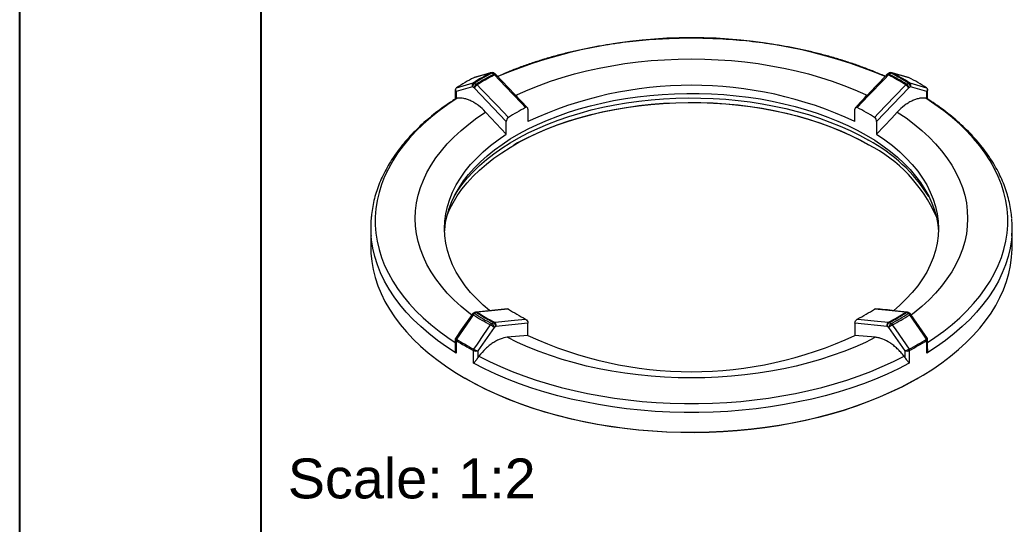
# Model space of a CAD drawing. Header units: millimetres. Extents: x 4337 to 4534, y 1258 to 1534.
# Drawn here: x 4336.6 to 4417.5, y 1314 to 1355.1 of the extents above; entities that cross this region are included whole.
import ezdxf

# ---------------------------------------------------------------- set-up
doc = ezdxf.new("R2010")
doc.units = ezdxf.units.MM
doc.styles.get("Standard").update_dxf_attribs({"font": 'arial.ttf'})

msp = doc.modelspace()

# ---------------------------------------------------------------- linework, layer by layer
at = {"color": 135, "lineweight": 25}
msp.add_line((4336.627, 1258.121), (4336.627, 1533.846), dxfattribs=at)
msp.add_line((4356.251, 1528.94), (4356.251, 1263.027))
at = {"color": 7, "linetype": 'Continuous', "lineweight": 15}
for p, q in [((4373.616, 1350.396), (4373.648, 1350.405)), ((4375.234, 1350.679), (4375.084, 1350.766)), ((4375.359, 1350.692), (4375.209, 1350.779)), ((4377.983, 1347.953), (4375.415, 1350.648)), ((4407.473, 1350.779), (4407.322, 1350.692)), ((4407.598, 1350.766), (4407.447, 1350.679)), ((4409.034, 1350.408), (4407.667, 1350.802)), ((4409.066, 1350.396), (4409.033, 1350.405)), ((4372.101, 1349.389), (4372.101, 1348.654)), ((4373.493, 1349.644), (4372.174, 1349.264)), ((4372.174, 1349.264), (4372.174, 1348.7)), ((4373.643, 1349.557), (4373.493, 1349.644)), ((4376.254, 1346.817), (4373.643, 1349.557)), ((4373.67, 1349.95), (4373.82, 1349.863)), ((4409.038, 1349.557), (4406.428, 1346.817)), ((4408.862, 1349.863), (4409.012, 1349.95)), ((4409.189, 1349.644), (4409.038, 1349.557)), ((4410.507, 1349.264), (4409.189, 1349.644)), ((4410.507, 1348.7), (4410.507, 1349.264)), ((4410.581, 1348.651), (4410.581, 1349.389)), ((4378.022, 1347.837), (4378.022, 1346.825)), ((4404.66, 1346.825), (4404.66, 1347.837)), ((4376.254, 1345.804), (4376.254, 1346.817)), ((4406.428, 1346.817), (4406.428, 1345.804)), ((4365.216, 1338.207), (4365.216, 1336.605)), ((4417.466, 1336.605), (4417.466, 1338.207)), ((4376.341, 1331.579), (4373.794, 1331.311)), ((4373.695, 1331.279), (4373.545, 1331.192)), ((4373.82, 1331.267), (4373.67, 1331.18)), ((4409.012, 1331.18), (4408.862, 1331.267)), ((4409.137, 1331.192), (4408.987, 1331.279)), ((4410.57, 1329.166), (4409.218, 1331.118)), ((4375.261, 1330.057), (4373.942, 1328.155)), ((4375.084, 1330.363), (4375.234, 1330.45)), ((4375.411, 1330.144), (4375.261, 1330.057)), ((4378.022, 1330.418), (4375.411, 1330.144)), ((4378.022, 1329.406), (4378.022, 1330.418)), ((4404.66, 1330.418), (4404.66, 1329.406)), ((4407.271, 1330.144), (4404.66, 1330.418)), ((4407.421, 1330.057), (4407.271, 1330.144)), ((4408.74, 1328.155), (4407.421, 1330.057)), ((4407.447, 1330.45), (4407.598, 1330.363)), ((4372.101, 1329.097), (4372.101, 1328.308)), ((4372.168, 1328.999), (4372.168, 1327.963)), ((4378.022, 1329.406), (4376.339, 1329.253)), ((4406.342, 1329.253), (4404.66, 1329.406)), ((4410.514, 1327.963), (4410.514, 1328.999)), ((4410.581, 1328.308), (4410.581, 1329.097)), ((4373.595, 1327.139), (4373.595, 1328.175)), ((4373.942, 1328.155), (4373.942, 1327.591)), ((4408.74, 1327.591), (4408.74, 1328.155)), ((4409.086, 1328.175), (4409.086, 1327.139)), ((4372.865, 1325.942), (4372.971, 1325.881)), ((4409.711, 1325.881), (4409.817, 1325.942))]:
    msp.add_line(p, q, dxfattribs=at)
at = {"color": 8, "linetype": 'Continuous', "lineweight": 15}
for p, q in [((4374.982, 1350.789), (4375.015, 1350.802)), ((4407.667, 1350.802), (4407.699, 1350.789))]:
    msp.add_line(p, q, dxfattribs=at)
at = {"color": 8, "linetype": 'Continuous', "lineweight": 15, "flags": 128}
for points in [[(4377.024, 1348.954), (4377.173, 1349.024), (4378.04, 1349.41), (4378.938, 1349.771), (4379.866, 1350.106), (4380.82, 1350.415), (4381.8, 1350.697), (4382.803, 1350.951), (4383.825, 1351.177), (4384.865, 1351.373), (4385.921, 1351.54), (4386.99, 1351.677), (4388.068, 1351.785), (4389.155, 1351.861), (4390.247, 1351.907), (4391.341, 1351.923), (4392.435, 1351.907), (4393.527, 1351.861), (4394.613, 1351.785), (4395.692, 1351.677), (4396.761, 1351.54), (4397.816, 1351.373), (4398.857, 1351.177), (4399.879, 1350.951), (4400.881, 1350.697), (4401.861, 1350.415), (4402.816, 1350.106), (4403.744, 1349.771), (4404.642, 1349.41), (4405.509, 1349.024), (4405.655, 1348.955)], [(4375.298, 1350.624), (4375.332, 1350.642), (4375.362, 1350.653), (4375.387, 1350.657), (4375.406, 1350.654), (4375.415, 1350.648)], [(4407.266, 1350.648), (4407.276, 1350.654), (4407.295, 1350.657), (4407.32, 1350.653), (4407.35, 1350.642), (4407.383, 1350.624)], [(4372.257, 1348.725), (4371.503, 1348.223), (4370.789, 1347.702), (4370.115, 1347.164), (4369.484, 1346.608), (4368.896, 1346.037), (4368.353, 1345.451), (4367.857, 1344.852), (4367.406, 1344.241), (4367.004, 1343.618), (4366.65, 1342.986), (4366.345, 1342.346), (4366.091, 1341.698), (4365.886, 1341.044), (4365.732, 1340.386), (4365.63, 1339.724), (4365.578, 1339.06), (4365.578, 1338.396), (4365.63, 1337.733), (4365.732, 1337.071), (4365.886, 1336.413), (4366.091, 1335.759), (4366.345, 1335.111), (4366.65, 1334.47), (4367.004, 1333.838), (4367.406, 1333.216), (4367.857, 1332.605), (4368.353, 1332.006), (4368.896, 1331.42), (4369.484, 1330.849), (4370.115, 1330.293), (4370.789, 1329.755), (4371.503, 1329.234), (4372.101, 1328.832)], [(4410.581, 1328.832), (4411.179, 1329.234), (4411.893, 1329.755), (4412.567, 1330.293), (4413.198, 1330.849), (4413.785, 1331.42), (4414.328, 1332.006), (4414.825, 1332.605), (4415.275, 1333.216), (4415.678, 1333.838), (4416.032, 1334.47), (4416.336, 1335.111), (4416.591, 1335.759), (4416.796, 1336.413), (4416.949, 1337.071), (4417.052, 1337.733), (4417.103, 1338.396), (4417.103, 1339.06), (4417.052, 1339.724), (4416.949, 1340.386), (4416.796, 1341.044), (4416.591, 1341.698), (4416.336, 1342.346), (4416.032, 1342.986), (4415.678, 1343.618), (4415.275, 1344.241), (4414.825, 1344.852), (4414.328, 1345.451), (4413.785, 1346.037), (4413.198, 1346.608), (4412.567, 1347.164), (4411.893, 1347.702), (4411.179, 1348.223), (4410.425, 1348.725)], [(4373.427, 1331.075), (4373.193, 1331.255), (4372.568, 1331.774), (4371.987, 1332.309), (4371.452, 1332.86), (4370.964, 1333.426), (4370.524, 1334.005), (4370.133, 1334.595), (4369.793, 1335.195), (4369.503, 1335.805), (4369.266, 1336.422), (4369.08, 1337.044), (4368.947, 1337.672), (4368.867, 1338.302), (4368.841, 1338.934), (4368.867, 1339.565), (4368.947, 1340.196), (4369.08, 1340.823), (4369.266, 1341.446), (4369.503, 1342.062), (4369.793, 1342.672), (4370.133, 1343.272), (4370.524, 1343.863), (4370.964, 1344.441), (4371.452, 1345.007), (4371.987, 1345.558), (4372.568, 1346.094), (4373.193, 1346.612), (4373.862, 1347.113), (4374.572, 1347.594)], [(4408.11, 1347.594), (4408.82, 1347.113), (4409.488, 1346.612), (4410.114, 1346.094), (4410.695, 1345.558), (4411.23, 1345.007), (4411.718, 1344.441), (4412.158, 1343.863), (4412.548, 1343.272), (4412.889, 1342.672), (4413.178, 1342.062), (4413.416, 1341.446), (4413.602, 1340.823), (4413.734, 1340.196), (4413.814, 1339.565), (4413.841, 1338.934), (4413.814, 1338.302), (4413.734, 1337.672), (4413.602, 1337.044), (4413.416, 1336.422), (4413.178, 1335.805), (4412.889, 1335.195), (4412.548, 1334.595), (4412.158, 1334.005), (4411.718, 1333.426), (4411.23, 1332.86), (4410.695, 1332.309), (4410.114, 1331.774), (4409.488, 1331.255), (4409.259, 1331.078)], [(4372.168, 1327.963), (4371.384, 1328.474), (4370.642, 1329.005), (4369.942, 1329.555), (4369.286, 1330.123), (4368.675, 1330.707), (4368.11, 1331.307), (4367.593, 1331.921), (4367.125, 1332.548), (4366.706, 1333.186), (4366.338, 1333.834), (4366.021, 1334.492), (4365.756, 1335.157), (4365.543, 1335.828), (4365.383, 1336.504), (4365.276, 1337.184), (4365.246, 1337.486)], [(4417.436, 1337.489), (4417.406, 1337.184), (4417.299, 1336.504), (4417.139, 1335.828), (4416.926, 1335.157), (4416.661, 1334.492), (4416.344, 1333.834), (4415.975, 1333.186), (4415.557, 1332.548), (4415.088, 1331.921), (4414.571, 1331.307), (4414.007, 1330.707), (4413.396, 1330.123), (4412.74, 1329.555), (4412.04, 1329.005), (4411.297, 1328.474), (4410.514, 1327.963)]]:
    msp.add_lwpolyline(points, dxfattribs=at)
at = {"color": 7, "linetype": 'Continuous', "lineweight": 15, "flags": 128}
for points in [[(4374.982, 1350.789), (4374.699, 1350.708), (4374.156, 1350.551), (4373.614, 1350.395)], [(4375.015, 1350.802), (4374.14, 1350.55), (4373.647, 1350.408)], [(4377.832, 1347.964), (4377.504, 1348.308), (4376.196, 1349.682), (4375.298, 1350.624)], [(4407.383, 1350.624), (4407.056, 1350.28), (4405.747, 1348.906), (4404.85, 1347.964)], [(4409.068, 1350.395), (4408.785, 1350.476), (4408.242, 1350.633), (4407.699, 1350.789)], [(4372.191, 1349.574), (4372.474, 1349.655), (4373.017, 1349.811), (4373.559, 1349.968)], [(4373.89, 1349.811), (4374.217, 1349.467), (4375.526, 1348.094), (4376.424, 1347.152)], [(4406.258, 1347.152), (4406.585, 1347.495), (4407.894, 1348.869), (4408.792, 1349.811)], [(4409.122, 1349.968), (4409.405, 1349.886), (4409.948, 1349.73), (4410.49, 1349.574)], [(4371.223, 1337.809), (4371.235, 1338.014), (4371.305, 1338.596), (4371.426, 1339.176), (4371.596, 1339.751), (4371.817, 1340.321), (4372.087, 1340.884), (4372.406, 1341.438), (4372.772, 1341.982), (4373.185, 1342.515), (4373.645, 1343.036), (4374.148, 1343.542), (4374.696, 1344.033), (4375.285, 1344.508), (4375.915, 1344.964), (4376.584, 1345.402), (4377.29, 1345.82), (4378.032, 1346.217), (4378.807, 1346.593), (4379.614, 1346.945), (4380.451, 1347.273), (4381.315, 1347.576), (4382.204, 1347.854), (4383.117, 1348.106), (4384.05, 1348.331), (4385.002, 1348.529), (4385.969, 1348.699), (4386.951, 1348.841), (4387.943, 1348.954), (4388.944, 1349.038), (4389.951, 1349.093), (4390.962, 1349.119), (4391.973, 1349.115), (4392.983, 1349.082), (4393.989, 1349.02), (4394.988, 1348.928), (4395.977, 1348.808), (4396.956, 1348.659), (4397.919, 1348.482), (4398.867, 1348.278), (4399.795, 1348.046), (4400.702, 1347.787), (4401.585, 1347.503), (4402.443, 1347.193), (4403.272, 1346.859), (4404.071, 1346.501), (4404.838, 1346.12), (4405.571, 1345.718)], [(4372.007, 1340.728), (4372.26, 1341.137), (4372.644, 1341.681), (4373.073, 1342.213), (4373.549, 1342.733), (4374.068, 1343.237), (4374.631, 1343.727), (4375.235, 1344.199), (4375.879, 1344.654), (4376.561, 1345.089), (4377.28, 1345.504), (4378.035, 1345.898), (4378.822, 1346.27), (4379.64, 1346.619), (4380.488, 1346.943), (4381.362, 1347.243), (4382.261, 1347.518), (4383.183, 1347.766), (4384.125, 1347.987), (4385.085, 1348.181), (4386.061, 1348.347), (4387.05, 1348.485), (4388.049, 1348.594), (4389.057, 1348.674), (4390.07, 1348.725), (4391.087, 1348.747), (4392.104, 1348.74), (4393.119, 1348.703), (4394.129, 1348.638), (4395.133, 1348.543), (4396.128, 1348.419), (4397.11, 1348.268), (4398.078, 1348.087), (4399.03, 1347.88), (4399.962, 1347.645), (4400.873, 1347.384), (4401.76, 1347.096), (4402.621, 1346.784), (4403.454, 1346.447), (4404.257, 1346.087), (4405.028, 1345.704), (4405.765, 1345.299)], [(4371.411, 1339.116), (4371.637, 1339.652), (4371.924, 1340.216), (4372.26, 1340.77), (4372.644, 1341.314), (4373.073, 1341.846), (4373.549, 1342.365), (4374.068, 1342.87), (4374.631, 1343.359), (4375.235, 1343.832), (4375.879, 1344.286), (4376.561, 1344.721), (4377.28, 1345.137), (4378.035, 1345.531), (4378.822, 1345.902), (4379.64, 1346.251), (4380.488, 1346.576), (4381.362, 1346.876), (4382.261, 1347.15), (4383.183, 1347.398), (4384.125, 1347.62), (4385.085, 1347.814), (4386.061, 1347.98), (4387.05, 1348.117), (4388.049, 1348.227), (4389.057, 1348.307), (4390.07, 1348.358), (4391.087, 1348.38), (4392.104, 1348.373), (4393.119, 1348.336), (4394.129, 1348.27), (4395.133, 1348.176), (4396.128, 1348.052), (4397.11, 1347.9), (4398.078, 1347.72), (4399.03, 1347.512), (4399.962, 1347.278), (4400.873, 1347.016), (4401.76, 1346.729), (4402.621, 1346.417), (4403.454, 1346.08), (4404.257, 1345.719), (4405.028, 1345.336), (4405.765, 1344.932)], [(4376.254, 1345.804), (4375.029, 1347.108), (4374.572, 1347.594)], [(4405.821, 1344.9), (4405.129, 1345.278), (4404.352, 1345.664), (4403.543, 1346.027), (4402.704, 1346.366), (4401.837, 1346.681), (4400.943, 1346.97), (4400.025, 1347.234), (4399.086, 1347.47), (4398.128, 1347.679), (4397.153, 1347.861), (4396.163, 1348.014), (4395.161, 1348.138), (4394.15, 1348.234), (4393.132, 1348.3), (4392.109, 1348.337), (4391.085, 1348.344), (4390.061, 1348.322), (4389.04, 1348.27), (4388.025, 1348.19), (4387.018, 1348.08), (4386.022, 1347.941), (4385.039, 1347.773), (4384.072, 1347.578), (4383.123, 1347.355), (4382.195, 1347.105), (4381.289, 1346.829), (4380.408, 1346.527), (4379.554, 1346.2), (4378.73, 1345.848), (4377.937, 1345.474), (4377.177, 1345.077), (4376.861, 1344.9)], [(4408.11, 1347.594), (4407.653, 1347.108), (4406.428, 1345.804)], [(4374.888, 1331.424), (4374.379, 1331.863), (4373.842, 1332.377), (4373.352, 1332.906), (4372.91, 1333.449), (4372.517, 1334.005), (4372.175, 1334.571), (4371.883, 1335.147), (4371.644, 1335.731), (4371.457, 1336.322), (4371.323, 1336.917), (4371.243, 1337.515), (4371.216, 1338.115), (4371.243, 1338.715), (4371.323, 1339.313), (4371.457, 1339.909), (4371.644, 1340.499), (4371.883, 1341.083), (4372.175, 1341.659), (4372.517, 1342.225), (4372.91, 1342.781), (4373.352, 1343.324), (4373.842, 1343.854), (4374.379, 1344.368), (4374.961, 1344.865), (4375.586, 1345.344), (4376.254, 1345.804)], [(4405.571, 1345.718), (4406.268, 1345.295), (4406.928, 1344.852), (4407.548, 1344.391), (4408.127, 1343.912), (4408.663, 1343.417), (4409.156, 1342.907), (4409.604, 1342.383), (4410.006, 1341.847), (4410.36, 1341.301), (4410.667, 1340.744), (4410.924, 1340.179), (4411.133, 1339.608), (4411.291, 1339.031), (4411.399, 1338.451), (4411.456, 1337.868), (4411.459, 1337.809)], [(4406.428, 1345.804), (4407.095, 1345.344), (4407.721, 1344.865), (4408.303, 1344.368), (4408.84, 1343.854), (4409.329, 1343.324), (4409.771, 1342.781), (4410.164, 1342.225), (4410.507, 1341.659), (4410.798, 1341.083), (4411.038, 1340.499), (4411.225, 1339.909), (4411.359, 1339.313), (4411.439, 1338.715), (4411.466, 1338.115), (4411.439, 1337.515), (4411.359, 1336.917), (4411.225, 1336.322), (4411.038, 1335.731), (4410.798, 1335.147), (4410.507, 1334.571), (4410.164, 1334.005), (4409.771, 1333.449), (4409.329, 1332.906), (4408.84, 1332.377), (4408.303, 1331.863), (4407.789, 1331.421)], [(4365.216, 1336.605), (4365.23, 1336.104), (4365.294, 1335.438), (4365.409, 1334.774), (4365.575, 1334.114), (4365.791, 1333.458), (4366.057, 1332.809), (4366.372, 1332.167), (4366.737, 1331.534), (4367.15, 1330.91), (4367.61, 1330.298), (4368.116, 1329.698), (4368.668, 1329.112), (4369.264, 1328.54), (4369.904, 1327.984), (4370.585, 1327.446), (4371.307, 1326.924), (4372.069, 1326.422), (4372.868, 1325.94), (4373.703, 1325.479), (4374.573, 1325.039), (4375.475, 1324.623), (4376.409, 1324.229), (4377.372, 1323.86), (4378.362, 1323.516), (4379.377, 1323.197), (4380.416, 1322.905), (4381.477, 1322.639), (4382.557, 1322.401), (4383.653, 1322.191), (4384.765, 1322.008), (4385.89, 1321.855), (4387.026, 1321.73), (4388.17, 1321.634), (4389.32, 1321.568), (4390.474, 1321.531), (4391.63, 1321.524), (4392.785, 1321.546), (4393.937, 1321.598), (4395.085, 1321.679), (4396.225, 1321.789), (4397.355, 1321.928), (4398.474, 1322.096), (4399.579, 1322.292), (4400.667, 1322.517), (4401.738, 1322.769), (4402.787, 1323.048), (4403.815, 1323.353), (4404.818, 1323.685), (4405.795, 1324.042), (4406.743, 1324.423), (4407.662, 1324.828), (4408.548, 1325.256), (4409.401, 1325.707), (4410.218, 1326.179), (4410.999, 1326.671), (4411.74, 1327.183), (4412.442, 1327.713), (4413.103, 1328.26), (4413.721, 1328.824), (4414.295, 1329.403), (4414.825, 1329.997), (4415.308, 1330.603), (4415.744, 1331.221), (4416.133, 1331.849), (4416.473, 1332.487), (4416.764, 1333.133), (4417.005, 1333.785), (4417.196, 1334.443), (4417.336, 1335.106), (4417.426, 1335.771), (4417.464, 1336.438), (4417.466, 1336.605)], [(4376.424, 1331.554), (4376.097, 1331.52), (4374.787, 1331.383), (4373.89, 1331.288)], [(4408.792, 1331.288), (4408.465, 1331.323), (4407.155, 1331.46), (4406.258, 1331.554)], [(4373.464, 1331.118), (4372.59, 1329.857), (4372.111, 1329.166)], [(4373.559, 1331.08), (4373.276, 1330.672), (4372.734, 1329.889), (4372.191, 1329.106)], [(4375.298, 1330.475), (4375.626, 1330.51), (4376.934, 1330.647), (4377.832, 1330.742)], [(4404.85, 1330.742), (4405.177, 1330.707), (4406.486, 1330.57), (4407.383, 1330.475)], [(4410.49, 1329.106), (4410.207, 1329.515), (4409.665, 1330.297), (4409.122, 1331.08)], [(4373.614, 1328.285), (4373.897, 1328.693), (4374.439, 1329.476), (4374.982, 1330.259)], [(4407.699, 1330.259), (4407.982, 1329.851), (4408.525, 1329.068), (4409.068, 1328.285)], [(4406.342, 1329.253), (4405.509, 1328.843), (4404.642, 1328.457), (4403.744, 1328.096), (4402.816, 1327.761), (4401.861, 1327.452), (4400.881, 1327.17), (4399.879, 1326.916), (4398.857, 1326.691), (4397.816, 1326.494), (4396.761, 1326.327), (4395.692, 1326.19), (4394.613, 1326.083), (4393.527, 1326.006), (4392.435, 1325.96), (4391.341, 1325.945), (4390.247, 1325.96), (4389.155, 1326.006), (4388.068, 1326.083), (4386.99, 1326.19), (4385.921, 1326.327), (4384.865, 1326.494), (4383.825, 1326.691), (4382.803, 1326.916), (4381.8, 1327.17), (4380.82, 1327.452), (4379.866, 1327.761), (4378.938, 1328.096), (4378.04, 1328.457), (4377.173, 1328.843), (4376.339, 1329.253)], [(4374.025, 1327.712), (4374.894, 1327.276), (4375.796, 1326.864), (4376.729, 1326.475), (4377.691, 1326.111), (4378.681, 1325.771), (4379.695, 1325.458), (4380.733, 1325.171), (4381.792, 1324.911), (4382.87, 1324.679), (4383.965, 1324.475), (4385.075, 1324.299), (4386.197, 1324.152), (4387.329, 1324.034), (4388.47, 1323.945), (4389.616, 1323.886), (4390.765, 1323.856), (4391.916, 1323.856), (4393.066, 1323.886), (4394.212, 1323.945), (4395.352, 1324.034), (4396.485, 1324.152), (4397.607, 1324.299), (4398.716, 1324.475), (4399.811, 1324.679), (4400.889, 1324.911), (4401.948, 1325.171), (4402.986, 1325.458), (4404.001, 1325.771), (4404.99, 1326.111), (4405.953, 1326.475), (4406.886, 1326.864), (4407.788, 1327.276), (4408.657, 1327.712)], [(4409.086, 1327.139), (4408.201, 1326.687), (4407.281, 1326.258), (4406.328, 1325.854), (4405.344, 1325.475), (4404.332, 1325.122), (4403.293, 1324.797), (4402.23, 1324.498), (4401.145, 1324.228), (4400.039, 1323.986), (4398.916, 1323.773), (4397.777, 1323.59), (4396.625, 1323.437), (4395.462, 1323.314), (4394.29, 1323.222), (4393.113, 1323.16), (4391.932, 1323.129), (4390.75, 1323.129), (4389.569, 1323.16), (4388.391, 1323.222), (4387.22, 1323.314), (4386.057, 1323.437), (4384.905, 1323.59), (4383.766, 1323.773), (4382.643, 1323.986), (4381.537, 1324.228), (4380.451, 1324.498), (4379.388, 1324.797), (4378.349, 1325.122), (4377.337, 1325.475), (4376.354, 1325.854), (4375.401, 1326.258), (4374.481, 1326.687), (4373.595, 1327.139)], [(4409.711, 1325.881), (4409.297, 1325.647), (4408.449, 1325.199), (4407.568, 1324.773), (4406.655, 1324.37), (4405.712, 1323.991), (4404.741, 1323.636), (4403.743, 1323.307), (4402.722, 1323.003), (4401.678, 1322.726), (4400.614, 1322.475), (4399.531, 1322.252), (4398.433, 1322.057), (4397.321, 1321.89), (4396.197, 1321.751), (4395.063, 1321.642), (4393.923, 1321.561), (4392.777, 1321.51), (4391.628, 1321.488), (4390.479, 1321.495), (4389.331, 1321.532), (4388.188, 1321.598), (4387.051, 1321.693), (4385.922, 1321.817), (4384.803, 1321.97), (4383.698, 1322.151), (4382.607, 1322.36), (4381.534, 1322.597), (4380.479, 1322.861), (4379.446, 1323.152), (4378.436, 1323.468), (4377.452, 1323.811), (4376.495, 1324.178), (4375.566, 1324.569), (4374.669, 1324.983), (4373.804, 1325.42), (4372.974, 1325.879), (4372.971, 1325.881)]]:
    msp.add_lwpolyline(points, dxfattribs=at)
at = {"color": 8, "linetype": 'Continuous', "lineweight": 15}
for centre, radius, start, end in [((4391.341, 1312.712), 40.94, 67.33266, 112.66818), ((4375.157, 1350.664), 0.126, 65.69288, 125.61758), ((4375.307, 1350.577), 0.126, 65.69288, 125.61758), ((4407.374, 1350.577), 0.126, 54.38242, 114.30712), ((4407.525, 1350.664), 0.126, 54.38242, 114.30712), ((4372.204, 1349.393), 0.103, 182.05665, 230.26725), ((4410.477, 1349.393), 0.103, 309.73275, 357.94335), ((4373.459, 1330.966), 0.153, 48.7615, 87.91976), ((4373.596, 1331.078), 0.126, 54.38242, 114.30712), ((4373.747, 1331.164), 0.126, 54.38242, 114.30712), ((4373.808, 1331.159), 0.153, 57.90972, 95.42185), ((4408.873, 1331.159), 0.153, 84.57815, 122.09028), ((4408.935, 1331.164), 0.126, 65.69288, 125.61758), ((4409.085, 1331.078), 0.126, 65.69288, 125.61758), ((4409.232, 1330.943), 0.176, 94.74484, 128.55919), ((4372.223, 1329.108), 0.122, 185.16283, 243.15859), ((4410.459, 1329.108), 0.122, 296.84141, 354.83717)]:
    msp.add_arc(centre, radius, start, end, dxfattribs=at)
at = {"color": 7, "linetype": 'Continuous', "lineweight": 15}
for centre, radius, start, end in [((4385.194, 1328.692), 24.599, 118.08422, 121.9104), ((4385.65, 1330.666), 22.776, 117.93005, 122.06457), ((4385.686, 1330.768), 22.634, 117.93005, 122.06457), ((4385.736, 1330.855), 22.434, 117.91158, 122.08305), ((4385.758, 1330.879), 22.344, 117.91158, 122.08305), ((4375.007, 1350.661), 0.131, 53.78501, 100.80031), ((4375.084, 1350.562), 0.25, 60.00269, 106.06816), ((4375.069, 1350.424), 0.304, 41.12057, 57.13422), ((4375.234, 1350.475), 0.25, 43.61275, 60.00269), ((4407.447, 1350.475), 0.25, 119.99731, 136.38725), ((4407.613, 1350.424), 0.304, 122.86578, 138.87943), ((4396.924, 1330.879), 22.344, 57.91695, 62.08842), ((4396.946, 1330.855), 22.434, 57.91695, 62.08842), ((4407.598, 1350.562), 0.25, 73.93184, 119.99731), ((4407.675, 1350.661), 0.131, 79.19969, 126.21499), ((4396.996, 1330.768), 22.634, 57.93543, 62.06995), ((4397.031, 1330.666), 22.776, 57.93543, 62.06995), ((4397.488, 1328.692), 24.599, 58.0896, 61.91578), ((4372.351, 1349.389), 0.25, 149.40564, 180), ((4373.715, 1349.767), 0.254, 127.84962, 208.99093), ((4373.877, 1349.626), 0.384, 122.60548, 177.39452), ((4373.593, 1349.823), 0.148, 58.68721, 102.99277), ((4374.027, 1349.539), 0.384, 122.60548, 177.39452), ((4374.218, 1349.246), 0.653, 120.13051, 151.57546), ((4373.675, 1349.596), 0.304, 44.92651, 61.41124), ((4391.341, 1318.282), 31.497, 64.98415, 115.01585), ((4409.007, 1349.596), 0.304, 118.58876, 135.07349), ((4408.464, 1349.246), 0.653, 28.42454, 59.86949), ((4408.655, 1349.539), 0.384, 2.60548, 57.39452), ((4409.089, 1349.823), 0.148, 77.00723, 121.31279), ((4408.805, 1349.626), 0.384, 2.60548, 57.39452), ((4408.966, 1349.767), 0.254, 331.00907, 52.15038), ((4410.331, 1349.389), 0.25, 0, 30.55272), ((4386.603, 1331.145), 18.969, 117.54192, 122.4527), ((4396.079, 1331.145), 18.969, 57.5473, 62.45808), ((4399.616, 1333.772), 13.065, 32.16691, 61.91947), ((4400.335, 1334.277), 11.958, 23.86915, 62.99364), ((4373.934, 1338.207), 8.719, 175.27212, 184.74337), ((4408.747, 1338.207), 8.719, 355.27212, 4.74337), ((4386.603, 1347.561), 18.969, 237.5473, 242.45808), ((4396.079, 1347.561), 18.969, 297.54192, 302.4527), ((4373.67, 1330.976), 0.25, 119.99731, 145.27074), ((4373.836, 1330.884), 0.339, 119.36304, 144.67007), ((4385.65, 1350.382), 22.776, 237.93543, 242.06995), ((4385.686, 1350.361), 22.634, 237.93543, 242.06995), ((4373.82, 1331.063), 0.25, 95.99069, 119.99731), ((4373.907, 1331.109), 0.18, 95.64677, 119.05495), ((4385.736, 1350.274), 22.434, 237.91695, 242.08842), ((4385.758, 1350.22), 22.344, 237.91695, 242.08842), ((4396.924, 1350.22), 22.344, 297.91158, 302.08305), ((4396.946, 1350.274), 22.434, 297.91158, 302.08305), ((4396.996, 1350.361), 22.634, 297.93005, 302.06457), ((4397.031, 1350.382), 22.776, 297.93005, 302.06457), ((4408.774, 1331.109), 0.18, 60.94505, 84.35323), ((4408.862, 1331.063), 0.25, 60.00269, 84.00931), ((4408.846, 1330.884), 0.339, 35.32993, 60.63696), ((4409.012, 1330.976), 0.25, 34.72926, 60.00269), ((4375.277, 1330.075), 0.347, 123.72104, 147.94553), ((4374.121, 1328.778), 1.713, 48.32293, 59.83606), ((4374.877, 1330.04), 0.384, 2.60548, 57.39452), ((4375.325, 1330.314), 0.164, 99.20273, 123.46456), ((4375.027, 1330.127), 0.384, 2.60548, 57.39452), ((4375.132, 1330.234), 0.293, 342.11271, 55.46103), ((4407.549, 1330.234), 0.293, 124.53897, 197.88729), ((4407.654, 1330.127), 0.384, 122.60548, 177.39452), ((4407.357, 1330.314), 0.164, 56.53544, 80.79727), ((4407.805, 1330.04), 0.384, 122.60548, 177.39452), ((4408.56, 1328.778), 1.713, 120.16394, 131.67707), ((4407.405, 1330.075), 0.347, 32.05447, 56.27896), ((4372.351, 1329.097), 0.25, 164.35028, 180), ((4372.474, 1328.993), 0.307, 158.17201, 178.96551), ((4385.187, 1349.903), 24.627, 238.08441, 241.92097), ((4385.194, 1349.988), 24.599, 238.0896, 241.91578), ((4391.341, 1357.948), 31.497, 244.98415, 295.01585), ((4397.488, 1349.988), 24.599, 298.08422, 301.9104), ((4397.495, 1349.903), 24.627, 298.07903, 301.91559), ((4410.207, 1328.993), 0.307, 1.03449, 21.82799), ((4410.331, 1329.097), 0.25, 0, 15.68854), ((4373.932, 1328.169), 0.337, 159.96577, 179.01291), ((4408.75, 1328.169), 0.337, 0.98709, 20.03423), ((4373.766, 1328.531), 0.395, 244.36509, 289.20197), ((4408.915, 1328.531), 0.395, 250.79803, 295.63491)]:
    msp.add_arc(centre, radius, start, end, dxfattribs=at)
for points, knots in [([(4407.124, 1350.498), (4407.074, 1350.521), (4406.737, 1350.676), (4406.086, 1350.942), (4405.172, 1351.294), (4404.231, 1351.621), (4403.269, 1351.926), (4402.285, 1352.206), (4401.284, 1352.461), (4400.265, 1352.692), (4399.23, 1352.898), (4398.182, 1353.078), (4397.123, 1353.232), (4396.053, 1353.36), (4394.975, 1353.462), (4393.891, 1353.537), (4392.803, 1353.586), (4391.712, 1353.609), (4390.621, 1353.605), (4389.531, 1353.574), (4388.444, 1353.516), (4387.361, 1353.432), (4386.286, 1353.322), (4385.22, 1353.185), (4384.164, 1353.023), (4383.12, 1352.835), (4382.09, 1352.621), (4381.077, 1352.382), (4380.081, 1352.119), (4379.104, 1351.831), (4378.149, 1351.52), (4377.216, 1351.184), (4376.35, 1350.845), (4375.808, 1350.608), (4375.558, 1350.498)], [0, 0, 0, 0, 0.005599, 0.037884, 0.070161, 0.102427, 0.134685, 0.166933, 0.199172, 0.231403, 0.263626, 0.295843, 0.328053, 0.360259, 0.39246, 0.424657, 0.456853, 0.489047, 0.52124, 0.553434, 0.585629, 0.617826, 0.650027, 0.682231, 0.71444, 0.746655, 0.778877, 0.811107, 0.843345, 0.875593, 0.907851, 0.940119, 0.972399, 1, 1, 1, 1]), ([(4407.266, 1350.648), (4406.929, 1350.294), (4406.073, 1349.395), (4405.217, 1348.497), (4404.699, 1347.953)], [0, 0, 0, 0, 0.393859, 1, 1, 1, 1]), ([(4372.189, 1349.572), (4372.151, 1349.548), (4372.124, 1349.508), (4372.109, 1349.436), (4372.109, 1349.411), (4372.117, 1349.361), (4372.125, 1349.336), (4372.138, 1349.314)], [0, 0, 0, 0, 0.5, 0.5, 0.75, 0.75, 1, 1, 1, 1]), ([(4410.492, 1349.572), (4410.531, 1349.548), (4410.557, 1349.508), (4410.572, 1349.436), (4410.573, 1349.411), (4410.565, 1349.361), (4410.557, 1349.336), (4410.543, 1349.314)], [0, 0, 0, 0, 0.5, 0.5, 0.75, 0.75, 1, 1, 1, 1]), ([(4372.156, 1348.689), (4372.132, 1348.674), (4371.858, 1348.503), (4371.355, 1348.162), (4370.662, 1347.659), (4370.008, 1347.138), (4369.391, 1346.601), (4368.812, 1346.048), (4368.273, 1345.48), (4367.775, 1344.899), (4367.32, 1344.306), (4366.907, 1343.701), (4366.537, 1343.086), (4366.212, 1342.463), (4365.932, 1341.832), (4365.698, 1341.195), (4365.508, 1340.554), (4365.367, 1339.908), (4365.282, 1339.379), (4365.26, 1339.064), (4365.253, 1338.967)], [0, 0, 0, 0, 0.005782, 0.066793, 0.127813, 0.188823, 0.249811, 0.310763, 0.371658, 0.432478, 0.493199, 0.553796, 0.614247, 0.67453, 0.73463, 0.794537, 0.854254, 0.913792, 0.973175, 1, 1, 1, 1]), ([(4374.572, 1347.594), (4374.387, 1347.79), (4374.191, 1347.969), (4373.895, 1348.195), (4373.795, 1348.264), (4373.595, 1348.39), (4373.494, 1348.446), (4373.292, 1348.545), (4373.193, 1348.586), (4372.995, 1348.655), (4372.896, 1348.682), (4372.609, 1348.74), (4372.428, 1348.748), (4372.257, 1348.725)], [0, 0, 0, 0, 0.25, 0.25, 0.375, 0.375, 0.5, 0.5, 0.625, 0.625, 0.75, 0.75, 1, 1, 1, 1]), ([(4410.425, 1348.725), (4410.339, 1348.736), (4410.25, 1348.74), (4410.067, 1348.732), (4409.973, 1348.72), (4409.781, 1348.681), (4409.683, 1348.654), (4409.486, 1348.585), (4409.387, 1348.543), (4409.188, 1348.446), (4409.087, 1348.39), (4408.886, 1348.264), (4408.785, 1348.194), (4408.489, 1347.967), (4408.297, 1347.792), (4408.11, 1347.594)], [0, 0, 0, 0, 0.125, 0.125, 0.25, 0.25, 0.375, 0.375, 0.5, 0.5, 0.625, 0.625, 0.75, 0.75, 1, 1, 1, 1]), ([(4410.507, 1348.7), (4410.495, 1348.706), (4410.481, 1348.711), (4410.454, 1348.72), (4410.439, 1348.723), (4410.425, 1348.725)], [0, 0, 0, 0, 0.5, 0.5, 1, 1, 1, 1]), ([(4417.431, 1338.969), (4417.428, 1339.012), (4417.414, 1339.271), (4417.342, 1339.745), (4417.215, 1340.388), (4417.038, 1341.027), (4416.817, 1341.661), (4416.551, 1342.289), (4416.241, 1342.91), (4415.887, 1343.523), (4415.49, 1344.127), (4415.049, 1344.72), (4414.566, 1345.302), (4414.043, 1345.872), (4413.478, 1346.427), (4412.875, 1346.968), (4412.234, 1347.493), (4411.555, 1348.001), (4410.983, 1348.399), (4410.628, 1348.622), (4410.523, 1348.688)], [0, 0, 0, 0, 0.011811, 0.070986, 0.130216, 0.189544, 0.249009, 0.308637, 0.368446, 0.42844, 0.488615, 0.548958, 0.609453, 0.670077, 0.730808, 0.791624, 0.852503, 0.913428, 0.974382, 1, 1, 1, 1]), ([(4378.022, 1347.837), (4378.022, 1347.894), (4378.003, 1347.941), (4377.934, 1347.99), (4377.884, 1347.992), (4377.832, 1347.964)], [0, 0, 0, 0, 0.5, 0.5, 1, 1, 1, 1]), ([(4404.85, 1347.964), (4404.798, 1347.991), (4404.748, 1347.99), (4404.679, 1347.941), (4404.66, 1347.894), (4404.66, 1347.837)], [0, 0, 0, 0, 0.5, 0.5, 1, 1, 1, 1]), ([(4376.424, 1347.152), (4376.377, 1347.122), (4376.332, 1347.066), (4376.271, 1346.941), (4376.254, 1346.874), (4376.254, 1346.817)], [0, 0, 0, 0, 0.5, 0.5, 1, 1, 1, 1]), ([(4406.428, 1346.817), (4406.428, 1346.874), (4406.411, 1346.941), (4406.35, 1347.066), (4406.305, 1347.122), (4406.258, 1347.152)], [0, 0, 0, 0, 0.5, 0.5, 1, 1, 1, 1]), ([(4376.341, 1331.577), (4376.342, 1331.578), (4376.358, 1331.585), (4376.389, 1331.574), (4376.416, 1331.559), (4376.424, 1331.554)], [0, 0, 0, 0, 0.053906, 0.727948, 1, 1, 1, 1]), ([(4406.258, 1331.554), (4406.276, 1331.564), (4406.306, 1331.581), (4406.331, 1331.577), (4406.34, 1331.576)], [0, 0, 0, 0, 0.61261, 1, 1, 1, 1]), ([(4408.888, 1331.311), (4408.551, 1331.347), (4407.702, 1331.436), (4406.853, 1331.525), (4406.341, 1331.579)], [0, 0, 0, 0, 0.397052, 1, 1, 1, 1]), ([(4377.832, 1330.742), (4377.883, 1330.714), (4377.934, 1330.661), (4378.002, 1330.542), (4378.022, 1330.475), (4378.022, 1330.418)], [0, 0, 0, 0, 0.5, 0.5, 1, 1, 1, 1]), ([(4404.66, 1330.418), (4404.66, 1330.475), (4404.679, 1330.541), (4404.748, 1330.662), (4404.798, 1330.714), (4404.85, 1330.742)], [0, 0, 0, 0, 0.5, 0.5, 1, 1, 1, 1]), ([(4372.189, 1329.107), (4372.172, 1329.118), (4372.138, 1329.138), (4372.111, 1329.157), (4372.112, 1329.163), (4372.113, 1329.165)], [0, 0, 0, 0, 0.3574335, 0.7147897, 1, 1, 1, 1]), ([(4376.339, 1329.253), (4376.153, 1329.236), (4375.96, 1329.189), (4375.663, 1329.073), (4375.562, 1329.027), (4375.36, 1328.92), (4375.26, 1328.86), (4375.06, 1328.727), (4374.961, 1328.654), (4374.764, 1328.495), (4374.665, 1328.408), (4374.378, 1328.134), (4374.196, 1327.933), (4374.025, 1327.712)], [0, 0, 0, 0, 0.25, 0.25, 0.375, 0.375, 0.5, 0.5, 0.625, 0.625, 0.75, 0.75, 1, 1, 1, 1]), ([(4408.657, 1327.712), (4408.571, 1327.822), (4408.482, 1327.929), (4408.299, 1328.132), (4408.112, 1328.324), (4407.918, 1328.495), (4407.721, 1328.654), (4407.62, 1328.728), (4407.319, 1328.928), (4407.12, 1329.034), (4406.821, 1329.15), (4406.722, 1329.182), (4406.529, 1329.229), (4406.434, 1329.245), (4406.342, 1329.253)], [0, 0, 0, 0, 0.125, 0.125, 0.25, 0.375, 0.375, 0.5, 0.5, 0.75, 0.75, 0.875, 0.875, 1, 1, 1, 1]), ([(4410.492, 1329.107), (4410.509, 1329.118), (4410.544, 1329.138), (4410.571, 1329.157), (4410.569, 1329.163), (4410.569, 1329.165)], [0, 0, 0, 0, 0.357325, 0.7145728, 1, 1, 1, 1]), ([(4372.168, 1327.963), (4372.167, 1327.964), (4372.135, 1328.05), (4372.097, 1328.167), (4372.106, 1328.283), (4372.108, 1328.308)], [0, 0, 0, 0, 0.010929, 0.793224, 1, 1, 1, 1]), ([(4373.616, 1328.284), (4373.656, 1328.261), (4373.706, 1328.234), (4373.781, 1328.197), (4373.805, 1328.186), (4373.853, 1328.167), (4373.875, 1328.16), (4373.896, 1328.158)], [0, 0, 0, 0, 0.5, 0.5, 0.75, 0.75, 1, 1, 1, 1]), ([(4409.066, 1328.284), (4409.025, 1328.261), (4408.976, 1328.234), (4408.901, 1328.197), (4408.876, 1328.186), (4408.829, 1328.167), (4408.807, 1328.16), (4408.785, 1328.158)], [0, 0, 0, 0, 0.5, 0.5, 0.75, 0.75, 1, 1, 1, 1]), ([(4410.573, 1328.308), (4410.575, 1328.283), (4410.585, 1328.167), (4410.546, 1328.05), (4410.515, 1327.964), (4410.514, 1327.963)], [0, 0, 0, 0, 0.206776, 0.989071, 1, 1, 1, 1]), ([(4373.942, 1327.591), (4373.913, 1327.542), (4373.88, 1327.498), (4373.814, 1327.412), (4373.782, 1327.372), (4373.691, 1327.261), (4373.637, 1327.196), (4373.595, 1327.139)], [0, 0, 0, 0, 0.25, 0.25, 0.5, 0.5, 1, 1, 1, 1]), ([(4408.74, 1327.591), (4408.727, 1327.612), (4408.714, 1327.632), (4408.686, 1327.673), (4408.672, 1327.693), (4408.657, 1327.712)], [0, 0, 0, 0, 0.5, 0.5, 1, 1, 1, 1]), ([(4408.74, 1327.591), (4408.769, 1327.542), (4408.802, 1327.498), (4408.867, 1327.412), (4408.899, 1327.372), (4408.991, 1327.261), (4409.045, 1327.196), (4409.086, 1327.139)], [0, 0, 0, 0, 0.25, 0.25, 0.5, 0.5, 1, 1, 1, 1])]:
    msp.add_open_spline(points, degree=3, knots=knots, dxfattribs=at)
for points in [[(4373.614, 1350.395), (4373.614, 1350.395), (4373.615, 1350.395), (4373.616, 1350.396)], [(4409.066, 1350.396), (4409.067, 1350.395), (4409.067, 1350.395), (4409.068, 1350.395)], [(4372.138, 1349.314), (4372.148, 1349.296), (4372.161, 1349.28), (4372.174, 1349.264)], [(4372.189, 1349.572), (4372.19, 1349.573), (4372.191, 1349.573), (4372.191, 1349.574)], [(4410.49, 1349.574), (4410.491, 1349.573), (4410.492, 1349.573), (4410.492, 1349.572)], [(4410.543, 1349.314), (4410.533, 1349.296), (4410.521, 1349.28), (4410.507, 1349.264)], [(4372.257, 1348.725), (4372.242, 1348.723), (4372.214, 1348.717), (4372.187, 1348.706), (4372.174, 1348.7)], [(4372.191, 1329.106), (4372.191, 1329.107), (4372.19, 1329.107), (4372.189, 1329.107)], [(4410.492, 1329.107), (4410.492, 1329.107), (4410.491, 1329.107), (4410.49, 1329.106)], [(4373.616, 1328.284), (4373.615, 1328.284), (4373.614, 1328.285), (4373.614, 1328.285)], [(4409.068, 1328.285), (4409.067, 1328.285), (4409.067, 1328.284), (4409.066, 1328.284)], [(4373.896, 1328.158), (4373.913, 1328.156), (4373.928, 1328.155), (4373.942, 1328.155)], [(4374.025, 1327.712), (4374.01, 1327.693), (4373.982, 1327.653), (4373.955, 1327.612), (4373.942, 1327.591)], [(4408.785, 1328.158), (4408.769, 1328.156), (4408.753, 1328.155), (4408.74, 1328.155)]]:
    msp.add_open_spline(points, degree=3, dxfattribs=at)

# ---------------------------------------------------------------- texts
at = {"ltscale": 0.25, "insert": (4358.457, 1319.386), "char_height": 3.25, "attachment_point": 1}
msp.add_mtext_dynamic_manual_height_columns('Scale: 1:2', width=26.74894, gutter_width=12.5, heights=[0], dxfattribs=at)

doc.saveas('drawing.dxf')
